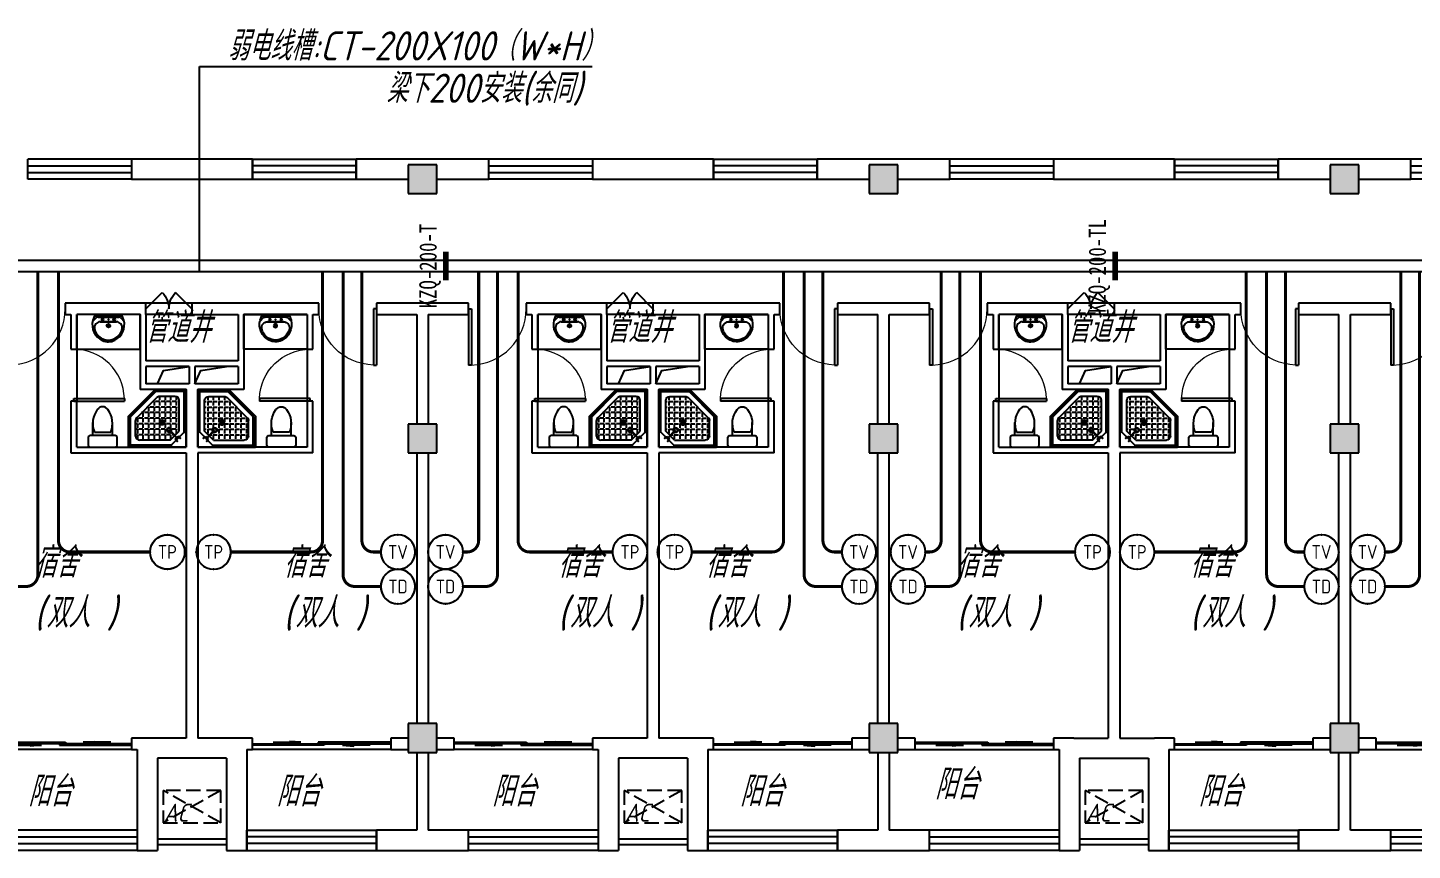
# Model space of a CAD drawing. Extents: x 0 to 2972856, y -1269770 to 0.
# Drawn here: x 2692306 to 2716331, y -1092156 to -1077875 of the extents above; entities that cross this region are included whole.
import ezdxf
from ezdxf.enums import TextEntityAlignment as Align

# ---------------------------------------------------------------- set-up
doc = ezdxf.new("R2010")
doc.units = 0
doc.header["$LTSCALE"] = 1000
doc.header["$PDSIZE"] = 50
doc.linetypes.add('DASH', pattern=[0.35, 0.25, -0.1])
for name, color, linetype in [('1-建筑底图', 8, 'Continuous'), ('CABLETRAY_DIM', 3, 'Continuous'), ('CABLETRAY_PDS', 4, 'Continuous'), ('EQUIP-通讯', 3, 'Continuous'), ('PUB_TEXT', 7, 'Continuous'), ('WIRE-综合布线', 4, 'Continuous'), ('抗震支吊架', 2, 'Continuous'), ('洁具', 251, 'Continuous'), ('空调外机', 251, 'Continuous')]:
    doc.layers.add(name, color=color, linetype=linetype)
doc.styles.add('_TEL_ATTDEF', font='GBENOR', dxfattribs={"width": 0.8, "height": 3, "bigfont": 'GBCBIG'})
doc.styles.add('_TEL_DIM', font='SIMPLEX', dxfattribs={"width": 0.8, "height": 3.5, "bigfont": 'HZTXT'})
doc.styles.add('kzcad', font='', dxfattribs={"width": 0.8})
doc.styles.get("Standard").update_dxf_attribs({"font": 'gbeitc.shx', "bigfont": 'gbcbig.shx'})
doc.styles.get('kzcad').set_extended_font_data('SimSun')
doc.linetypes.add('JIEDI', pattern='A,1.25,-0.25,0.25,-0.25,0.625,["/",Standard,S=0.6,R=0,X=0,Y=-0.3],0.625,-0.25,0.25,-0.25', length=4)

# ---------------------------------------------------------------- blocks, each defined once
blk = doc.blocks.new('$equip$00003208')
at = {"const_width": 0.05}
blk.add_lwpolyline([(0, 0.5, -1), (0, -0.5, -1), (0, 0.5, 0.021884)], format="xyb", dxfattribs=at)
blk.add_circle((0, 0), 0.5)
for p in [(0, 0.5), (-0.5, 0), (0.5, 0), (0, -0.5)]:
    blk.add_point(p)
at = {"color": 7, "style": '_TEL_ATTDEF'}
blk.add_attdef('$TEXT$', text='', height=0.4, dxfattribs=at).set_placement((0, 0), align=Align.MIDDLE_CENTER)
at = {"color": 7, "style": '_TEL_DIM', "flags": 1}
for tag in ['A', 'REMARK']:
    blk.add_attdef(tag, text='', height=0.00002, dxfattribs=at).set_placement((0, 0), align=Align.MIDDLE_CENTER)
blk = doc.blocks.new('$equip$00003204')
at = {"const_width": 0.05}
blk.add_lwpolyline([(0, 0.5, -1), (0, -0.5, -1), (0, 0.5, 0.021884)], format="xyb", dxfattribs=at)
blk.add_circle((0, 0), 0.5)
for p in [(0, 0.5), (-0.5, 0), (0.5, 0), (0, -0.5)]:
    blk.add_point(p)
at = {"color": 7, "style": '_TEL_ATTDEF'}
blk.add_attdef('$TEXT$', text='', height=0.4, dxfattribs=at).set_placement((0, 0), align=Align.MIDDLE_CENTER)
at = {"color": 7, "style": '_TEL_DIM', "flags": 1}
for tag in ['A', 'REMARK']:
    blk.add_attdef(tag, text='', height=0.00002, dxfattribs=at).set_placement((0, 0), align=Align.MIDDLE_CENTER)
blk = doc.blocks.new('$equip$00003209')
at = {"const_width": 0.05}
blk.add_lwpolyline([(0, 0.5, -1), (0, -0.5, -1), (0, 0.5, 0.021884)], format="xyb", dxfattribs=at)
blk.add_circle((0, 0), 0.5)
for p in [(0, 0.5), (-0.5, 0), (0.5, 0), (0, -0.5)]:
    blk.add_point(p)
at = {"color": 7, "style": '_TEL_ATTDEF'}
blk.add_attdef('$TEXT$', text='', height=0.4, dxfattribs=at).set_placement((0, 0), align=Align.MIDDLE_CENTER)
at = {"color": 7, "style": '_TEL_DIM', "flags": 1}
for tag in ['A', 'REMARK']:
    blk.add_attdef(tag, text='', height=0.00002, dxfattribs=at).set_placement((0, 0), align=Align.MIDDLE_CENTER)
blk = doc.blocks.new('1F平面-CAD导入_dwg_Drawing4_t3_dwg_$plan$00001613-474159-1F-927810-1F')
at = {"layer": '洁具'}
for p, q in [((-30, 250), (-170, 250)), ((-200, 170), (-430, 170)), ((-260, -140), (-260, 140)), ((-200, -170), (-200, -220)), ((-170, -250), (-30, -250))]:
    blk.add_line(p, q, dxfattribs=at)
for points in [[(-200, 220), (-200, 170), (-200, -170), (-430, -170)], [(0, -220), (0, 220)]]:
    blk.add_lwpolyline(points, dxfattribs=at)
for centre, radius, start, end in [((-170, 220), 30, 90, 180), ((-30, 220), 30, 0, 90), ((-590, 0), 110, 123.4509, 236.5491), ((-413, -227), 398, 67.4505, 126.6381), ((-413, 227), 398, 233.3619, 292.5495), ((-170, -220), 30, 180, 270), ((-30, -220), 30, 270, 0)]:
    blk.add_arc(centre, radius, start, end, dxfattribs=at)
blk = doc.blocks.new('$lvtry$00000169')
at = {"color": 0}
for p, q in [((259, -36), (259, 0)), ((259, -36), (36, -259)), ((276, -120), (120, -276)), ((144, -151), (291, -298)), ((151, -144), (298, -291)), ((173, -309), (173, -239)), ((183, -213), (205, -213)), ((220, -213), (243, -213)), ((259, -24), (976, -24)), ((259, -36), (964, -36)), ((270, -213), (270, -143)), ((270, -213), (340, -213)), ((270, -263), (270, -239)), ((276, -120), (808, -120)), ((366, -213), (366, -143)), ((366, -213), (436, -213)), ((366, -309), (366, -239)), ((462, -213), (462, -143)), ((462, -213), (532, -213)), ((462, -309), (462, -239)), ((558, -213), (558, -143)), ((558, -213), (628, -213)), ((558, -309), (558, -239)), ((655, -213), (655, -143)), ((655, -213), (725, -213)), ((655, -309), (655, -239)), ((751, -213), (751, -143)), ((751, -213), (821, -213)), ((751, -309), (751, -239)), ((847, -213), (847, -143)), ((847, -213), (880, -213)), ((847, -309), (847, -239)), ((880, -192), (880, -460)), ((964, -36), (976, -24)), ((964, -36), (964, -525)), ((976, -24), (976, -530)), ((36, -259), (0, -259)), ((24, -259), (24, -976)), ((36, -259), (36, -964)), ((120, -276), (120, -808)), ((120, -309), (147, -309)), ((120, -405), (147, -405)), ((173, -309), (243, -309)), ((173, -405), (173, -335)), ((173, -405), (243, -405)), ((173, -501), (173, -431)), ((270, -405), (270, -335)), ((270, -405), (340, -405)), ((270, -501), (270, -431)), ((334, -309), (340, -309)), ((366, -309), (436, -309)), ((366, -405), (366, -335)), ((366, -405), (379, -405)), ((366, -501), (366, -431)), ((462, -309), (532, -309)), ((462, -405), (462, -335)), ((462, -405), (532, -405)), ((462, -501), (462, -431)), ((558, -309), (628, -309)), ((558, -405), (558, -335)), ((558, -405), (628, -405)), ((558, -501), (558, -431)), ((655, -309), (725, -309)), ((655, -405), (655, -335)), ((655, -405), (725, -405)), ((655, -501), (655, -431)), ((751, -309), (821, -309)), ((751, -405), (751, -335)), ((751, -405), (821, -405)), ((751, -501), (751, -431)), ((847, -309), (880, -309)), ((847, -405), (847, -335)), ((847, -405), (880, -405)), ((847, -501), (847, -431)), ((120, -501), (147, -501)), ((120, -598), (147, -598)), ((120, -694), (147, -694)), ((173, -501), (243, -501)), ((173, -598), (173, -528)), ((173, -598), (243, -598)), ((173, -694), (173, -624)), ((173, -694), (243, -694)), ((173, -790), (173, -720)), ((270, -501), (340, -501)), ((270, -598), (270, -528)), ((270, -598), (340, -598)), ((270, -694), (270, -624)), ((270, -694), (340, -694)), ((270, -790), (270, -720)), ((366, -501), (436, -501)), ((366, -598), (366, -528)), ((366, -598), (436, -598)), ((366, -694), (366, -624)), ((366, -694), (436, -694)), ((366, -790), (366, -720)), ((462, -501), (532, -501)), ((462, -598), (462, -528)), ((462, -598), (532, -598)), ((462, -694), (462, -624)), ((462, -694), (532, -694)), ((462, -790), (462, -720)), ((859, -511), (511, -859)), ((964, -525), (525, -964)), ((976, -530), (530, -976)), ((558, -501), (628, -501)), ((558, -598), (558, -528)), ((558, -598), (628, -598)), ((558, -694), (558, -624)), ((558, -694), (628, -694)), ((558, -790), (558, -720)), ((655, -501), (725, -501)), ((655, -598), (655, -528)), ((655, -598), (725, -598)), ((655, -694), (655, -624)), ((655, -694), (676, -694)), ((751, -501), (821, -501)), ((751, -598), (751, -528)), ((751, -598), (773, -598)), ((847, -501), (867, -501)), ((964, -525), (976, -530)), ((120, -790), (147, -790)), ((173, -790), (243, -790)), ((173, -878), (173, -816)), ((192, -880), (460, -880)), ((270, -790), (340, -790)), ((270, -880), (270, -816)), ((366, -790), (436, -790)), ((366, -880), (366, -816)), ((462, -790), (532, -790)), ((462, -880), (462, -816)), ((558, -790), (580, -790)), ((36, -964), (24, -976)), ((24, -976), (530, -976)), ((36, -964), (525, -964)), ((525, -964), (530, -976))]:
    blk.add_line(p, q, dxfattribs=at)
blk.add_lwpolyline([(0, 0), (0, -1000), (540, -1000), (1000, -540), (1000, 0)], close=True)
for points in [[(0, 0), (0, -1000)], [(0, 0), (1000, 0)], [(1000, 0), (1000, -540)], [(136, -190), (148, -178), (132, -162), (121, -174)], [(190, -136), (178, -148), (162, -132), (174, -121)], [(1000, -540), (540, -1000)], [(0, -1000), (540, -1000)]]:
    blk.add_lwpolyline(points, close=True, dxfattribs=at)
for radius in [43.8, 31.1]:
    blk.add_circle((416, -428), radius, dxfattribs=at)
for centre, radius, start, end in [((808, -192), 72, 0, 90), ((296, -296), 40.6, 142.583, 128.4197), ((296, -296), 28.6, 145.828, 125.6599), ((808, -460), 72, 315, 0), ((192, -808), 72, 180, 270), ((460, -808), 72, 270, 315)]:
    blk.add_arc(centre, radius, start, end, dxfattribs=at)
for p in [(103, -156, 0), (156, -102, 0), (416, -428, 0)]:
    blk.add_point(p, dxfattribs=at)
blk = doc.blocks.new('$lvtry$00000178')
at = {"color": 0}
for p, q in [((-238, 0), (238, 0)), ((-214, -36), (-272, -91)), ((-180, -23), (180, -23)), ((-142, -105), (140, -105)), ((140, -105), (-142, -105)), ((216, -37), (268, -91))]:
    blk.add_line(p, q, dxfattribs=at)
blk.add_lwpolyline([(-104, -430, 0.224698), (110, -425, 0.348046), (269, -79), (239, 0), (-241, 0), (-271, -79, 0.356844)], format="xyb", close=True, dxfattribs=at)
for centre, radius in [((-100, -65), 16.3), ((1, -172), 31.6), ((100, -65), 16.3)]:
    blk.add_circle(centre, radius, dxfattribs=at)
at = {"color": 0, "lineweight": 13}
blk.add_circle((1, -172), 23, dxfattribs=at)
at = {"color": 0}
for centre, radius, start, end in [((-142, -205), 100, 90, 190.5602), ((-1, -179), 243, 190.5602, 349.4398), ((-180, -73), 50, 90, 133.181), ((140, -205), 100, 349.4398, 90), ((180, -73), 50, 44.5607, 90)]:
    blk.add_arc(centre, radius, start, end, dxfattribs=at)
for p in [(0, -65), (1, -172)]:
    blk.add_point(p, dxfattribs=at)
blk = doc.blocks.new('A$C70365C93')
at = {"layer": '洁具'}
blk.add_lwpolyline([(-1900, 2300), (-1900, 1700), (-800, 1700), (-800, 2300)], close=True, dxfattribs=at)
blk.add_blockref('$lvtry$00000178', (-1350, 2280), dxfattribs=at)
at = {"layer": '洁具', "rotation": 180}
blk.add_blockref('$lvtry$00000169', (0, 0), dxfattribs=at)
at = {"layer": '洁具', "extrusion": (0, 0, -1), "xscale": -1, "zscale": -1, "rotation": 90}
blk.add_blockref('1F平面-CAD导入_dwg_Drawing4_t3_dwg_$plan$00001613-474159-1F-927810-1F', (1450, 0), dxfattribs=at)
blk = doc.blocks.new('A$Cf5a72a1b')
at = {"layer": '空调外机', "linetype": 'DASH'}
for p, q in [((1000, 563), (0, 0)), ((1000, 0), (0, 563))]:
    blk.add_line(p, q, dxfattribs=at)
blk.add_lwpolyline([(1000, 563), (0, 563), (0, 0), (1000, 0)], close=True, dxfattribs=at)
at = {"layer": 'PUB_TEXT'}
blk.add_text('AC', height=315, dxfattribs=at).set_placement((5, 18))
blk = doc.blocks.new('$WINLIB2D$00000001')
at = {"color": 0}
for points in [[(-0.5, 0.5), (-0.5, -0.5)], [(-0.5, 0.5), (0.5, 0.5)], [(0.5, -0.5), (0.5, 0.5)], [(0.5, 0.167), (-0.5, 0.167)], [(0.5, -0.167), (-0.5, -0.167)], [(-0.5, -0.5), (0.5, -0.5)]]:
    blk.add_lwpolyline(points, dxfattribs=at)
blk = doc.blocks.new('$DorLib2D$00000131')
at = {"color": 0, "linetype": 'Continuous'}
for p, q in [((-0.5, 0.125), (-0.5, 0)), ((0.019, 0.125), (-0.5, 0.125)), ((0.019, 0), (0.019, 0.125)), ((0.15, 0.125), (0.232, 0.197)), ((0.35, 0.125), (0.15, 0.125)), ((0.232, 0.197), (0.232, 0.125)), ((-0.5, 0), (0.019, 0)), ((-0.024, 0), (0.5, 0)), ((-0.024, -0.125), (-0.024, 0)), ((0.5, 0), (0.5, -0.125)), ((-0.35, -0.125), (-0.15, -0.125)), ((-0.232, -0.197), (-0.232, -0.125)), ((-0.15, -0.125), (-0.232, -0.197)), ((0.5, -0.125), (-0.024, -0.125))]:
    blk.add_line(p, q, dxfattribs=at)
blk = doc.blocks.new('$DorLib2D$00000116')
at = {"color": 0}
for p, q in [((-0.5, 0), (-0.146, 0.354)), ((0.5, 0), (0.146, 0.354))]:
    blk.add_line(p, q, dxfattribs=at)
for centre, start, end in [((-0.5, 0), 0, 45), ((0.5, 0), 135, 180)]:
    blk.add_arc(centre, 0.5, start, end, dxfattribs=at)
blk = doc.blocks.new('$DorLib2D$00000001')
for p, q in [((0.45, 0.975), (0.5, 0.975)), ((0.45, 0), (0.45, 0.975)), ((0.5, 0), (0.5, 0.975)), ((0.5, 0), (0.45, 0))]:
    blk.add_line(p, q)
at = {"lineweight": 13}
blk.add_arc((0.475, 0), 0.975, 91.4693, 180, dxfattribs=at)
blk = doc.blocks.new('1-二层建筑底图')
at = {"layer": '1-建筑底图'}
for points in [[(23450, 9200), (23950, 9200), (23950, 9700), (23450, 9700)], [(31450, 9200), (31950, 9200), (31950, 9700), (31450, 9700)], [(39450, 9200), (39950, 9200), (39950, 9700), (39450, 9700)], [(23450, 4700), (23950, 4700), (23950, 5200), (23450, 5200)], [(31450, 4700), (31950, 4700), (31950, 5200), (31450, 5200)], [(39450, 4700), (39950, 4700), (39950, 5200), (39450, 5200)], [(23450, -500), (23950, -500), (23950, 0), (23450, 0)], [(31450, -500), (31950, -500), (31950, 0), (31450, 0)], [(39450, -500), (39950, -500), (39950, 0), (39450, 0)]]:
    blk.add_hatch(color=256, dxfattribs=at).paths.add_polyline_path(points)
for p, q in [((20750, 9800), (18650, 9800)), ((18650, 9800), (18650, 9450)), ((20750, 9450), (20750, 9800)), ((23700, 9800), (22550, 9800)), ((22550, 9800), (22550, 9450)), ((23950, 9700), (23450, 9700)), ((23450, 9700), (23450, 9200)), ((24850, 9800), (23700, 9800)), ((23950, 9200), (23950, 9700)), ((24850, 9450), (24850, 9800)), ((28750, 9800), (26650, 9800)), ((26650, 9800), (26650, 9450)), ((28750, 9450), (28750, 9800)), ((31700, 9800), (30550, 9800)), ((30550, 9800), (30550, 9450)), ((31950, 9700), (31450, 9700)), ((31450, 9700), (31450, 9200)), ((32850, 9800), (31700, 9800)), ((31950, 9200), (31950, 9700)), ((32850, 9450), (32850, 9800)), ((36750, 9800), (34650, 9800)), ((34650, 9800), (34650, 9450)), ((36750, 9450), (36750, 9800)), ((39700, 9800), (38550, 9800)), ((38550, 9800), (38550, 9450)), ((39950, 9700), (39450, 9700)), ((39450, 9700), (39450, 9200)), ((40850, 9800), (39700, 9800)), ((39950, 9200), (39950, 9700)), ((40850, 9450), (40850, 9800)), ((18650, 9450), (20750, 9450)), ((22550, 9450), (23450, 9450)), ((23950, 9450), (24850, 9450)), ((26650, 9450), (28750, 9450)), ((30550, 9450), (31450, 9450)), ((31950, 9450), (32850, 9450)), ((34650, 9450), (36750, 9450)), ((38550, 9450), (39450, 9450)), ((39950, 9450), (40850, 9450)), ((23450, 9200), (23950, 9200)), ((31450, 9200), (31950, 9200)), ((39450, 9200), (39950, 9200)), ((17600, 7300), (17500, 7300)), ((17500, 7300), (17500, 7100)), ((18800, 7300), (17600, 7300)), ((18900, 7300), (18800, 7300)), ((19700, 7300), (18900, 7300)), ((18900, 7100), (18900, 7300)), ((20600, 7300), (19700, 7300)), ((19700, 7300), (19700, 7100)), ((21800, 7300), (20600, 7300)), ((21900, 7300), (21800, 7300)), ((21900, 7100), (21900, 7300)), ((23700, 7300), (22900, 7300)), ((22900, 7300), (22900, 7100)), ((24500, 7300), (23700, 7300)), ((24500, 7100), (24500, 7300)), ((25600, 7300), (25500, 7300)), ((25500, 7300), (25500, 7100)), ((26800, 7300), (25600, 7300)), ((26900, 7300), (26800, 7300)), ((27700, 7300), (26900, 7300)), ((26900, 7100), (26900, 7300)), ((28600, 7300), (27700, 7300)), ((27700, 7300), (27700, 7100)), ((29800, 7300), (28600, 7300)), ((29900, 7300), (29800, 7300)), ((29900, 7100), (29900, 7300)), ((31700, 7300), (30900, 7300)), ((30900, 7300), (30900, 7100)), ((32500, 7300), (31700, 7300)), ((32500, 7100), (32500, 7300)), ((33600, 7300), (33500, 7300)), ((33500, 7300), (33500, 7100)), ((34800, 7300), (33600, 7300)), ((34900, 7300), (34800, 7300)), ((35700, 7300), (34900, 7300)), ((34900, 7100), (34900, 7300)), ((36600, 7300), (35700, 7300)), ((35700, 7300), (35700, 7100)), ((37800, 7300), (36600, 7300)), ((37900, 7300), (37800, 7300)), ((37900, 7100), (37900, 7300)), ((39700, 7300), (38900, 7300)), ((38900, 7300), (38900, 7100)), ((40500, 7300), (39700, 7300)), ((40500, 7100), (40500, 7300)), ((17500, 7100), (17600, 7100)), ((17600, 7100), (17600, 6500)), ((18800, 7100), (17700, 7100)), ((17700, 6500), (17700, 7100)), ((18800, 7100), (18800, 6300)), ((19700, 7100), (18900, 7100)), ((18900, 7100), (18900, 6300)), ((19700, 7100), (20500, 7100)), ((20500, 7100), (20500, 6300)), ((21700, 7100), (20600, 7100)), ((20600, 7100), (20600, 6300)), ((21700, 7100), (21700, 6500)), ((21800, 6500), (21800, 7100)), ((21800, 7100), (21900, 7100)), ((22900, 7100), (23600, 7100)), ((23600, 7100), (23600, 5200)), ((23800, 7100), (23800, 5200)), ((23800, 7100), (24500, 7100)), ((25500, 7100), (25600, 7100)), ((25600, 7100), (25600, 6500)), ((26800, 7100), (25700, 7100)), ((25700, 6500), (25700, 7100)), ((26800, 7100), (26800, 6300)), ((27700, 7100), (26900, 7100)), ((26900, 7100), (26900, 6300)), ((27700, 7100), (28500, 7100)), ((28500, 7100), (28500, 6300)), ((29700, 7100), (28600, 7100)), ((28600, 7100), (28600, 6300)), ((29700, 7100), (29700, 6500)), ((29800, 6500), (29800, 7100)), ((29800, 7100), (29900, 7100)), ((30900, 7100), (31600, 7100)), ((31600, 5200), (31600, 7100)), ((31800, 5200), (31800, 7100)), ((31800, 7100), (32500, 7100)), ((33500, 7100), (33600, 7100)), ((33600, 7100), (33600, 6500)), ((34800, 7100), (33700, 7100)), ((33700, 6500), (33700, 7100)), ((34800, 7100), (34800, 6300)), ((35700, 7100), (34900, 7100)), ((34900, 7100), (34900, 6300)), ((35700, 7100), (36500, 7100)), ((36500, 7100), (36500, 6300)), ((37700, 7100), (36600, 7100)), ((36600, 7100), (36600, 6300)), ((37700, 7100), (37700, 6500)), ((37800, 6500), (37800, 7100)), ((37800, 7100), (37900, 7100)), ((38900, 7100), (39600, 7100)), ((39600, 5200), (39600, 7100)), ((39800, 5200), (39800, 7100)), ((39800, 7100), (40500, 7100)), ((17600, 6500), (17700, 6500)), ((17700, 6500), (17700, 5600)), ((21700, 6500), (21700, 5600)), ((21700, 6500), (21800, 6500)), ((25600, 6500), (25700, 6500)), ((25700, 6500), (25700, 5600)), ((29700, 6500), (29700, 5600)), ((29700, 6500), (29800, 6500)), ((33600, 6500), (33700, 6500)), ((33700, 6500), (33700, 5600)), ((37700, 6500), (37700, 5600)), ((37700, 6500), (37800, 6500)), ((18800, 6300), (18800, 5800)), ((19700, 6300), (18900, 6300)), ((20500, 6300), (19700, 6300)), ((20600, 6300), (20600, 5800)), ((26800, 6300), (26800, 5800)), ((27700, 6300), (26900, 6300)), ((28500, 6300), (27700, 6300)), ((28600, 6300), (28600, 5800)), ((34800, 6300), (34800, 5800)), ((35700, 6300), (34900, 6300)), ((36500, 6300), (35700, 6300)), ((36600, 6300), (36600, 5800)), ((19650, 6200), (18900, 6200)), ((18900, 6200), (18900, 5900)), ((19650, 6200), (19650, 5900)), ((20500, 6200), (19750, 6200)), ((19750, 6200), (19750, 5900)), ((20500, 6200), (20500, 5900)), ((27650, 6200), (26900, 6200)), ((26900, 6200), (26900, 5900)), ((27650, 6200), (27650, 5900)), ((28500, 6200), (27750, 6200)), ((27750, 6200), (27750, 5900)), ((28500, 6200), (28500, 5900)), ((35650, 6200), (34900, 6200)), ((34900, 6200), (34900, 5900)), ((35650, 6200), (35650, 5900)), ((36500, 6200), (35750, 6200)), ((35750, 6200), (35750, 5900)), ((36500, 6200), (36500, 5900)), ((19600, 5800), (18800, 5800)), ((19650, 5900), (18900, 5900)), ((19600, 5800), (19600, 4800)), ((20500, 5900), (19750, 5900)), ((19800, 5800), (19800, 4800)), ((20600, 5800), (19800, 5800)), ((27600, 5800), (26800, 5800)), ((27650, 5900), (26900, 5900)), ((27600, 5800), (27600, 4800)), ((28500, 5900), (27750, 5900)), ((27800, 5800), (27800, 4800)), ((28600, 5800), (27800, 5800)), ((35600, 5800), (34800, 5800)), ((35650, 5900), (34900, 5900)), ((35600, 5800), (35600, 4800)), ((36500, 5900), (35750, 5900)), ((35800, 5800), (35800, 4800)), ((36600, 5800), (35800, 5800)), ((17700, 5600), (17600, 5600)), ((17600, 5600), (17600, 4700)), ((17700, 4800), (17700, 5600)), ((21800, 5600), (21700, 5600)), ((21700, 5600), (21700, 4800)), ((21800, 4700), (21800, 5600)), ((25700, 5600), (25600, 5600)), ((25600, 5600), (25600, 4700)), ((25700, 4800), (25700, 5600)), ((29800, 5600), (29700, 5600)), ((29700, 5600), (29700, 4800)), ((29800, 4700), (29800, 5600)), ((33700, 5600), (33600, 5600)), ((33600, 5600), (33600, 4700)), ((33700, 4800), (33700, 5600)), ((37800, 5600), (37700, 5600)), ((37700, 5600), (37700, 4800)), ((37800, 4700), (37800, 5600)), ((23950, 5200), (23450, 5200)), ((23450, 5200), (23450, 4700)), ((23950, 4700), (23950, 5200)), ((31950, 5200), (31450, 5200)), ((31450, 5200), (31450, 4700)), ((31950, 4700), (31950, 5200)), ((39950, 5200), (39450, 5200)), ((39450, 5200), (39450, 4700)), ((39950, 4700), (39950, 5200)), ((17600, 4700), (19600, 4700)), ((17700, 4800), (19600, 4800)), ((19600, 4700), (19600, -250)), ((21700, 4800), (19800, 4800)), ((21800, 4700), (19800, 4700)), ((19800, 4700), (19800, -250)), ((23450, 4700), (23950, 4700)), ((23600, 4700), (23600, 0)), ((23800, 4700), (23800, 0)), ((25600, 4700), (27600, 4700)), ((25700, 4800), (27600, 4800)), ((27600, 4700), (27600, -250)), ((29700, 4800), (27800, 4800)), ((29800, 4700), (27800, 4700)), ((27800, 4700), (27800, -250)), ((31450, 4700), (31950, 4700)), ((31600, 0), (31600, 4700)), ((31800, 0), (31800, 4700)), ((33600, 4700), (35600, 4700)), ((33700, 4800), (35600, 4800)), ((35600, 4700), (35600, -250)), ((37700, 4800), (35800, 4800)), ((37800, 4700), (35800, 4700)), ((35800, 4700), (35800, -250)), ((39450, 4700), (39950, 4700)), ((39600, 0), (39600, 4700)), ((39800, 0), (39800, 4700)), ((23950, 0), (23450, 0)), ((23450, 0), (23450, -500)), ((23950, -500), (23950, 0)), ((31950, 0), (31450, 0)), ((31450, 0), (31450, -500)), ((31950, -500), (31950, 0)), ((39950, 0), (39450, 0)), ((39450, 0), (39450, -500)), ((39950, -500), (39950, 0)), ((18650, -450), (16250, -450)), ((19000, -250), (18650, -250)), ((18650, -250), (18650, -450)), ((18650, -450), (18750, -450)), ((18750, -450), (18750, -1850)), ((19600, -250), (19000, -250)), ((20400, -250), (19800, -250)), ((20750, -250), (20400, -250)), ((20650, -450), (20650, -1850)), ((20650, -450), (20750, -450)), ((20750, -450), (20750, -250)), ((23150, -450), (20750, -450)), ((23450, -250), (23150, -250)), ((23150, -250), (23150, -450)), ((23150, -450), (23450, -450)), ((24250, -250), (23950, -250)), ((23950, -450), (24250, -450)), ((24250, -450), (24250, -250)), ((26650, -450), (24250, -450)), ((27000, -250), (26650, -250)), ((26650, -250), (26650, -450)), ((26650, -450), (26750, -450)), ((26750, -450), (26750, -1850)), ((27600, -250), (27000, -250)), ((28400, -250), (27800, -250)), ((28750, -250), (28400, -250)), ((28650, -450), (28750, -450)), ((28650, -450), (28650, -1850)), ((28750, -450), (28750, -250)), ((28750, -450), (31150, -450)), ((31450, -250), (31150, -250)), ((31150, -250), (31150, -450)), ((31150, -450), (31450, -450)), ((32250, -250), (31950, -250)), ((31950, -450), (32250, -450)), ((32250, -450), (32250, -250)), ((32250, -450), (34650, -450)), ((35000, -250), (34650, -250)), ((34650, -250), (34650, -450)), ((34650, -450), (34750, -450)), ((34750, -450), (34750, -1850)), ((35000, -250), (35600, -250)), ((35800, -250), (36400, -250)), ((36750, -250), (36400, -250)), ((36650, -450), (36750, -450)), ((36650, -450), (36650, -1850)), ((36750, -450), (36750, -250)), ((36750, -450), (39150, -450)), ((39450, -250), (39150, -250)), ((39150, -250), (39150, -450)), ((39150, -450), (39450, -450)), ((40250, -250), (39950, -250)), ((39950, -450), (40250, -450)), ((40250, -450), (40250, -250)), ((40250, -450), (42650, -450)), ((19100, -600), (19100, -2200)), ((19700, -600), (19100, -600)), ((20300, -600), (19700, -600)), ((20300, -600), (20300, -2200)), ((23450, -500), (23950, -500)), ((23600, -500), (23600, -1850)), ((23800, -500), (23800, -1850)), ((27100, -600), (27100, -2200)), ((27700, -600), (27100, -600)), ((28300, -600), (27700, -600)), ((28300, -600), (28300, -2200)), ((31450, -500), (31950, -500)), ((31600, -500), (31600, -1850)), ((31800, -500), (31800, -1850)), ((35100, -600), (35700, -600)), ((35100, -600), (35100, -2200)), ((35700, -600), (36300, -600)), ((36300, -600), (36300, -2200)), ((39450, -500), (39950, -500)), ((39600, -1850), (39600, -500)), ((39800, -1850), (39800, -500)), ((18750, -1850), (18750, -2200)), ((20650, -2200), (20650, -1850)), ((23600, -1850), (22900, -1850)), ((22900, -1850), (22900, -2200)), ((24500, -1850), (23800, -1850)), ((24500, -2200), (24500, -1850)), ((26750, -1850), (26750, -2200)), ((28650, -2200), (28650, -1850)), ((31600, -1850), (30900, -1850)), ((30900, -1850), (30900, -2200)), ((32500, -1850), (31800, -1850)), ((32500, -2200), (32500, -1850)), ((34750, -1850), (34750, -2200)), ((36650, -2200), (36650, -1850)), ((39600, -1850), (38900, -1850)), ((38900, -1850), (38900, -2200)), ((40500, -1850), (39800, -1850)), ((40500, -2200), (40500, -1850)), ((18750, -2200), (19100, -2200)), ((20300, -2200), (20650, -2200)), ((22900, -2200), (23700, -2200)), ((23700, -2200), (24500, -2200)), ((26750, -2200), (27100, -2200)), ((28300, -2200), (28650, -2200)), ((30900, -2200), (31700, -2200)), ((31700, -2200), (32500, -2200)), ((34750, -2200), (35100, -2200)), ((36300, -2200), (36650, -2200)), ((38900, -2200), (39700, -2200)), ((39700, -2200), (40500, -2200))]:
    blk.add_line(p, q, dxfattribs=at)
for points in [[(19100, 5900), (19203.6, 6130.3), (19650, 6200)], [(19750, 5900), (19853.6, 6130.3), (20300, 6200)], [(27100, 5900), (27203.6, 6130.3), (27650, 6200)], [(27750, 5900), (27853.6, 6130.3), (28300, 6200)], [(35100, 5900), (35203.6, 6130.3), (35650, 6200)], [(35750, 5900), (35853.6, 6130.3), (36300, 6200)], [(19100, -2000), (20300, -2000)], [(19100, -2100), (20300, -2100)], [(27100, -2000), (28300, -2000)], [(27100, -2100), (28300, -2100)], [(35100, -2000), (36300, -2000)], [(35100, -2100), (36300, -2100)]]:
    blk.add_lwpolyline(points, dxfattribs=at)
for name, p, xscale, yscale, zscale in [('$WINLIB2D$00000001', (17750, 9625), -1800, 350, -1800), ('$WINLIB2D$00000001', (21650, 9625), 1800, 350, 1800), ('$WINLIB2D$00000001', (25750, 9625), -1800, 350, -1800), ('$WINLIB2D$00000001', (29650, 9625), 1800, 350, 1800), ('$WINLIB2D$00000001', (33750, 9625), -1800, 350, -1800), ('$WINLIB2D$00000001', (37650, 9625), 1800, 350, 1800), ('$WINLIB2D$00000001', (41750, 9625), -1800, 350, -1800), ('$DorLib2D$00000001', (17000, 7200), -1000, -1000, -1000), ('$DorLib2D$00000001', (22400, 7200), 1000, -1000, 1000), ('$DorLib2D$00000001', (25000, 7200), -1000, -1000, -1000), ('$DorLib2D$00000001', (33000, 7200), -1000, -1000, -1000), ('$DorLib2D$00000001', (38400, 7200), 1000, -1000, 1000), ('$DorLib2D$00000131', (29950, -350), 2400, -200, 2400), ('$DorLib2D$00000131', (33450, -350), -2400, -200, -2400), ('$DorLib2D$00000131', (37950, -350), 2400, -200, 2400), ('$DorLib2D$00000131', (41450, -350), -2400, -200, -2400), ('$WINLIB2D$00000001', (29775, -2025), 2249.999999993481, 350, 2249.999999993481), ('$WINLIB2D$00000001', (33625, -2025), -2249.999999993481, 350, -2249.999999993481), ('$WINLIB2D$00000001', (37775, -2025), 2249.999999993481, 350, 2249.999999993481), ('$WINLIB2D$00000001', (41625, -2025), -2249.999999993481, 350, -2249.999999993481)]:
    blk.add_blockref(name, p, dxfattribs=dict(at, xscale=xscale, yscale=yscale, zscale=zscale))
for name, p, xscale, yscale, zscale, rotation in [('$DorLib2D$00000116', (19300, 7200), 800, -800, 200, 179.9999999994664), ('$DorLib2D$00000116', (27300, 7200), 800, -800, 200, 179.9999999994664), ('$DorLib2D$00000116', (35300, 7200), 800, -800, 200, 179.9999999994664), ('$DorLib2D$00000001', (30400, 7200), -1000, 1000, -1000, 180), ('$DorLib2D$00000001', (41000, 7200), -1000, -1000, -1000, 359.9999999999983), ('$DorLib2D$00000001', (17650, 6050), 900, 900, 900, 269.9999999994664), ('$DorLib2D$00000001', (21750, 6050), 900, -900, 900, 269.9999999994664), ('$DorLib2D$00000001', (25650, 6050), 900, 900, 900, 269.9999999994664), ('$DorLib2D$00000001', (29750, 6050), 900, -900, 900, 269.9999999994664), ('$DorLib2D$00000001', (33650, 6050), 900, 900, 900, 269.9999999994664), ('$DorLib2D$00000001', (37750, 6050), 900, -900, 900, 269.9999999994664), ('$DorLib2D$00000131', (17450, -350), 2400, 200, 2400, 180), ('$DorLib2D$00000131', (21950, -350), -2400, 200, -2400, 180), ('$DorLib2D$00000131', (25450, -350), 2400, 200, 2400, 180), ('$WINLIB2D$00000001', (17625, -2025), 2249.999999993481, -350, 2249.999999993481, 179.999999999999), ('$WINLIB2D$00000001', (21775, -2025), -2249.999999993481, -350, -2249.999999993481, 179.9999999999989), ('$WINLIB2D$00000001', (25625, -2025), 2249.999999993481, -350, 2249.999999993481, 179.999999999998)]:
    blk.add_blockref(name, p, dxfattribs=dict(at, xscale=xscale, yscale=yscale, zscale=zscale, rotation=rotation))
for name, p in [('A$C70365C93', (19600, 4800)), ('A$C70365C93', (27600, 4800)), ('A$C70365C93', (35600, 4800)), ('A$Cf5a72a1b', (19200.5, -1723.5)), ('A$Cf5a72a1b', (27200.5, -1723.5)), ('A$Cf5a72a1b', (35200.5, -1723.5))]:
    blk.add_blockref(name, p, dxfattribs=at)
at = {"layer": '1-建筑底图', "xscale": -1, "rotation": 359.9999999999999}
for p in [(19800, 4800), (27800, 4800), (35800, 4800)]:
    blk.add_blockref('A$C70365C93', p, dxfattribs=at)
at = {"layer": '1-建筑底图'}
for s, p in [('管道井', (18885.3, 6613)), ('管道井', (26885.3, 6613)), ('管道井', (34885.3, 6613)), ('宿舍', (16961.4, 2536.2)), ('宿舍', (21283.6, 2536.2)), ('宿舍', (26045.4, 2536.2)), ('宿舍', (28604.1, 2536.2)), ('宿舍', (32958.5, 2536.2)), ('宿舍', (37013, 2536.2)), ('(', (16961.4, 1664.1)), ('双人', (17171.4, 1664.1)), (')', (18221.4, 1664.1)), ('(', (21283.6, 1664.1)), ('双人', (21493.6, 1664.1)), (')', (22543.6, 1664.1)), ('(', (26045.4, 1664.1)), ('双人', (26255.4, 1664.1)), (')', (27305.4, 1664.1)), ('(', (28604.1, 1664.1)), ('双人', (28814.1, 1664.1)), (')', (29864.1, 1664.1)), ('(', (32958.5, 1664.1)), ('双人', (33168.5, 1664.1)), (')', (34218.5, 1664.1)), ('(', (37013, 1664.1)), ('双人', (37223, 1664.1)), (')', (38273, 1664.1)), ('阳台', (16853.7, -1438.1)), ('阳台', (21164.3, -1438.1)), ('阳台', (24903.3, -1438.1)), ('阳台', (29204, -1438.1)), ('阳台', (32588.3, -1315.9)), ('阳台', (37163.9, -1438.1))]:
    blk.add_text(s, height=525, dxfattribs=at).set_placement(p)

msp = doc.modelspace()

# ---------------------------------------------------------------- linework, layer by layer
at = {"layer": 'CABLETRAY_DIM', "linetype": 'ByBlock'}
for p, q in [((2695288, -1082088), (2695288, -1078549)), ((2695288, -1078549), (2702103, -1078549))]:
    msp.add_line(p, q, dxfattribs=at)
at = {"layer": 'CABLETRAY_PDS', "linetype": 'ByBlock'}
for p, q in [((2684556, -1081913), (2763856, -1081913)), ((2763856, -1082113), (2684556, -1082113))]:
    msp.add_line(p, q, dxfattribs=at)
at = {"layer": 'WIRE-综合布线', "linetype": 'Continuous', "const_width": 52.5}
for points in [[(2691731, -1087575), (2692282, -1087575, 0.414214), (2692482, -1087375), (2692482, -1082113)], [(2692840, -1082113), (2692840, -1086777, 0.414214), (2693040, -1086977), (2694430, -1086977)], [(2697422, -1082113), (2697422, -1086777, -0.414214), (2697222, -1086977), (2695832, -1086977)], [(2698431, -1087575), (2697979, -1087575, -0.414214), (2697779, -1087375), (2697779, -1082113)], [(2698431, -1086977), (2698305, -1086977, -0.414214), (2698105, -1086777), (2698105, -1082113)], [(2699856, -1087575), (2700257, -1087575, 0.414214), (2700457, -1087375), (2700457, -1082113)], [(2699856, -1086977), (2699931, -1086977, 0.414214), (2700131, -1086777), (2700131, -1082113)], [(2700815, -1082113), (2700815, -1086777, 0.414214), (2701015, -1086977), (2702456, -1086977)], [(2705422, -1082113), (2705422, -1086777, -0.414214), (2705222, -1086977), (2703832, -1086977)], [(2706431, -1087575), (2705979, -1087575, -0.414214), (2705779, -1087375), (2705779, -1082113)], [(2706431, -1086977), (2706305, -1086977, -0.414214), (2706105, -1086777), (2706105, -1082113)], [(2707881, -1087575), (2708282, -1087575, 0.414214), (2708482, -1087375), (2708482, -1082113)], [(2707881, -1086977), (2707956, -1086977, 0.414214), (2708156, -1086777), (2708156, -1082113)], [(2708840, -1082113), (2708840, -1086777, 0.414214), (2709040, -1086977), (2710481, -1086977)], [(2713447, -1082113), (2713447, -1086777, -0.414214), (2713247, -1086977), (2711857, -1086977)], [(2714456, -1087575), (2714004, -1087575, -0.414214), (2713804, -1087375), (2713804, -1082113)], [(2714456, -1086977), (2714330, -1086977, -0.414214), (2714130, -1086777), (2714130, -1082113)], [(2715856, -1087575), (2716257, -1087575, 0.414214), (2716457, -1087375), (2716457, -1082113)], [(2715856, -1086977), (2715931, -1086977, 0.414214), (2716131, -1086777), (2716131, -1082113)]]:
    msp.add_lwpolyline(points, format="xyb", dxfattribs=at)
at = {"layer": '抗震支吊架', "color": 2, "const_width": 100}
for points in [[(2699561, -1082263), (2699561, -1081763)], [(2711174, -1082263), (2711174, -1081763)]]:
    msp.add_lwpolyline(points, dxfattribs=at)

# ---------------------------------------------------------------- block references
at = {"layer": '1-建筑底图', "linetype": 'ByBlock'}
msp.add_blockref('1-二层建筑底图', (2675456, -1089956), dxfattribs=at)
msp.add_blockref('1-二层建筑底图', (2675456, -1089956), dxfattribs=at)
at = {"layer": 'EQUIP-通讯', "linetype": 'JIEDI', "xscale": 600, "yscale": 600, "zscale": 600}
for name, p, values in [('$equip$00003208', (2694730, -1086977), {'$TEXT$': 'TP'}), ('$equip$00003204', (2699556, -1086977), {'$TEXT$': 'TV'}), ('$equip$00003208', (2702756, -1086977), {'$TEXT$': 'TP'}), ('$equip$00003204', (2707581, -1086977), {'$TEXT$': 'TV'}), ('$equip$00003208', (2710781, -1086977), {'$TEXT$': 'TP'}), ('$equip$00003204', (2715556, -1086977), {'$TEXT$': 'TV'}), ('$equip$00003209', (2699556, -1087577), {'$TEXT$': 'TD'}), ('$equip$00003209', (2707581, -1087577), {'$TEXT$': 'TD'}), ('$equip$00003209', (2715556, -1087577), {'$TEXT$': 'TD'})]:
    msp.add_blockref(name, p, dxfattribs=at).add_auto_attribs(values)
at = {"layer": 'EQUIP-通讯', "linetype": 'JIEDI'}
ref = msp.add_blockref('$equip$00003208', (2695532, -1086977), dxfattribs=dict(at, xscale=-600, yscale=600, zscale=600))
ref.add_attrib('$TEXT$', 'TP', dxfattribs={"layer": '0', "color": 7, "height": 240, "style": '_TEL_ATTDEF'}).set_placement((2695532, -1086977), align=Align.MIDDLE_CENTER)
ref = msp.add_blockref('$equip$00003204', (2698731, -1086977), dxfattribs=dict(at, xscale=-600, yscale=600, zscale=600))
ref.add_attrib('$TEXT$', 'TV', dxfattribs={"layer": '0', "color": 7, "height": 240, "style": '_TEL_ATTDEF'}).set_placement((2698731, -1086977), align=Align.MIDDLE_CENTER)
ref = msp.add_blockref('$equip$00003208', (2703532, -1086977), dxfattribs=dict(at, xscale=-600, yscale=600, zscale=600))
ref.add_attrib('$TEXT$', 'TP', dxfattribs={"layer": '0', "color": 7, "height": 240, "style": '_TEL_ATTDEF'}).set_placement((2703532, -1086977), align=Align.MIDDLE_CENTER)
ref = msp.add_blockref('$equip$00003204', (2706731, -1086977), dxfattribs=dict(at, xscale=-600, yscale=600, zscale=600))
ref.add_attrib('$TEXT$', 'TV', dxfattribs={"layer": '0', "color": 7, "height": 240, "style": '_TEL_ATTDEF'}).set_placement((2706731, -1086977), align=Align.MIDDLE_CENTER)
ref = msp.add_blockref('$equip$00003208', (2711557, -1086977), dxfattribs=dict(at, xscale=-600, yscale=600, zscale=600))
ref.add_attrib('$TEXT$', 'TP', dxfattribs={"layer": '0', "color": 7, "height": 240, "style": '_TEL_ATTDEF'}).set_placement((2711557, -1086977), align=Align.MIDDLE_CENTER)
ref = msp.add_blockref('$equip$00003204', (2714756, -1086977), dxfattribs=dict(at, xscale=-600, yscale=600, zscale=600))
ref.add_attrib('$TEXT$', 'TV', dxfattribs={"layer": '0', "color": 7, "height": 240, "style": '_TEL_ATTDEF'}).set_placement((2714756, -1086977), align=Align.MIDDLE_CENTER)
ref = msp.add_blockref('$equip$00003209', (2698731, -1087577), dxfattribs=dict(at, xscale=-600, yscale=600, zscale=600))
ref.add_attrib('$TEXT$', 'TD', dxfattribs={"layer": '0', "color": 7, "height": 240, "style": '_TEL_ATTDEF'}).set_placement((2698731, -1087577), align=Align.MIDDLE_CENTER)
ref = msp.add_blockref('$equip$00003209', (2706731, -1087577), dxfattribs=dict(at, xscale=-600, yscale=600, zscale=600))
ref.add_attrib('$TEXT$', 'TD', dxfattribs={"layer": '0', "color": 7, "height": 240, "style": '_TEL_ATTDEF'}).set_placement((2706731, -1087577), align=Align.MIDDLE_CENTER)
ref = msp.add_blockref('$equip$00003209', (2714756, -1087577), dxfattribs=dict(at, xscale=-600, yscale=600, zscale=600))
ref.add_attrib('$TEXT$', 'TD', dxfattribs={"layer": '0', "color": 7, "height": 240, "style": '_TEL_ATTDEF'}).set_placement((2714756, -1087577), align=Align.MIDDLE_CENTER)

# ---------------------------------------------------------------- texts
at = {"layer": 'CABLETRAY_DIM', "color": 7, "linetype": 'ByBlock'}
for s, p in [('弱电线槽:CT-200X100（W*H）', (2695775, -1078444)), ('梁下200安装(余同) ', (2698528, -1079179))]:
    msp.add_text(s, height=506.38, dxfattribs=at).set_placement(p)
at = {"layer": '抗震支吊架', "color": 2, "style": 'kzcad', "width": 0.8}
for s, p in [('KZQ-200-T', (2699401, -1082013)), ('KZQ-200-TL', (2711014, -1082013))]:
    msp.add_text(s, height=300, rotation=89.8854, dxfattribs=at).set_placement(p, align=Align.CENTER)

doc.saveas('drawing.dxf')
